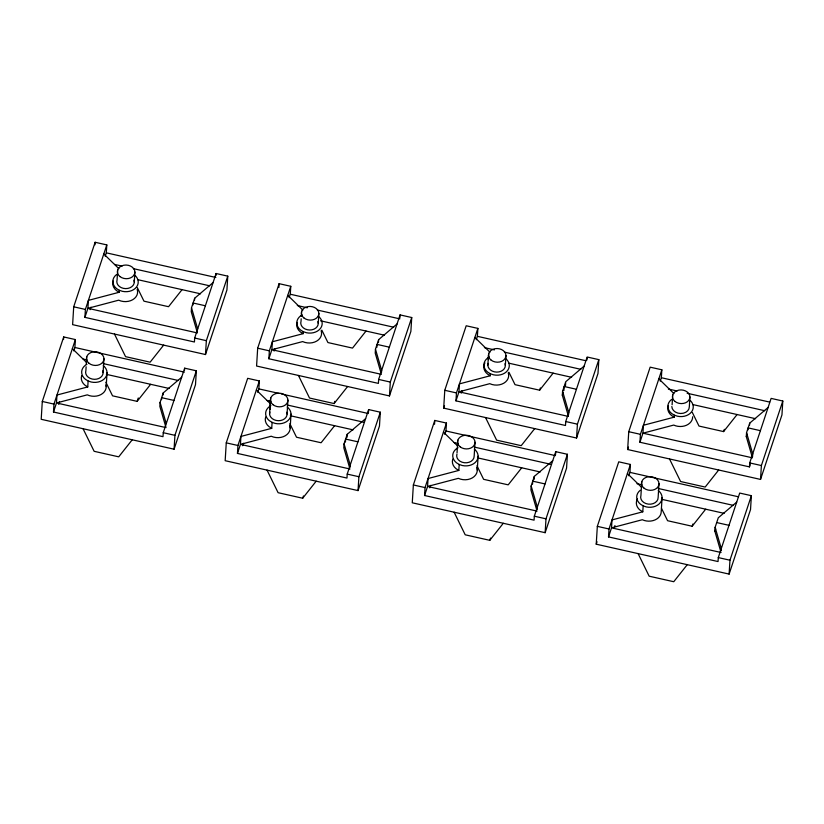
<?xml version="1.0" encoding="UTF-8"?>
<svg xmlns="http://www.w3.org/2000/svg" width="824" height="824" viewBox="0 0 824 824"><rect width="100%" height="100%" fill="white"/><g stroke="black" fill="none" stroke-linecap="round" stroke-linejoin="round"><path stroke-width="1.24" d="M42.292 401.473L41.2 419.303L174.08 449.204L195.494 384.674L196.349 370.8L184.669 368.173L163.245 432.703L163.008 436.668L53.488 412.021L53.972 404.1L75.386 339.57L63.706 336.944L42.292 401.473L53.972 404.1M63.551 339.488L63.706 336.944M73.707 306.806L72.615 324.646L205.495 354.536L226.919 290.007L227.764 276.143L216.084 273.506L194.67 338.036L194.423 342.001L84.903 317.364L85.387 309.433L106.801 244.903L95.131 242.277L73.707 306.806L85.387 309.433M73.779 350.89L74.902 347.491L75.386 339.57M86.118 366.793L85.892 370.573A8.755 6.829 3.5 0 0 94.441 379.318A8.755 6.829 3.5 0 0 102.784 370.852M86.273 364.27L86.736 356.71M94.976 244.821L95.131 242.277M53.488 412.021L56.485 402.967L56.969 395.036L87.756 386.919L88.127 380.976L85.469 379.359A12.7 9.909 3.5 0 1 86.973 364.239M105.194 256.223L106.317 252.834L106.801 244.903M103.103 372.623L103.948 358.749M106.203 386.559L107.048 372.685M117.667 269.973L117.07 279.882A8.755 6.829 3.5 0 0 125.619 288.616A8.755 6.829 3.5 0 0 133.962 280.15M84.903 317.364L87.91 308.31L88.395 300.379L119.181 292.262L119.295 290.285L116.648 288.658A12.7 9.909 3.5 0 1 116.472 274.619M134.281 281.921L134.889 272.013M181.661 377.227L163.245 392.904L160.083 402.442L159.846 406.397L166.015 427.615M161.545 399.65L161.669 397.673L173.957 400.433M163.131 394.892L163.245 392.904M174.08 449.204L174.925 435.329L196.349 370.8M184.545 370.151L184.669 368.173M213.076 282.57L194.67 298.247L191.498 307.774L191.261 311.74L197.43 332.947M192.96 304.993L193.084 303.005L205.372 305.776M194.546 300.224L194.67 298.247M205.495 354.536L206.35 340.673L227.764 276.143M215.96 275.494L216.084 273.506M226.26 442.859L225.168 460.698L358.049 490.599L379.462 426.07L380.307 412.196L368.637 409.569L347.213 474.099L346.976 478.064L237.456 453.416L237.94 445.485L259.354 380.956L247.674 378.329L226.26 442.859L237.94 445.485M257.675 348.202L256.583 366.031L389.464 395.932L410.877 331.403L411.732 317.528L400.052 314.902L378.638 379.431L378.391 383.397L268.871 358.759L269.355 350.828L290.769 286.299L279.099 283.672L257.675 348.202L269.355 350.828M257.737 392.286L258.87 388.887L259.354 380.956M269.582 413.73L270.427 399.867M270.014 409.446L270.705 398.095M278.862 287.494L279.099 283.672M237.456 453.416L240.453 444.363L240.938 436.432L271.724 428.315L272.095 422.372L269.438 420.745A12.7 9.909 3.5 0 1 270.942 405.635M289.162 297.618L290.285 294.23L290.769 286.299M287.071 414.019L287.916 400.145M290.172 427.955L291.016 414.081M301.182 318.795L301.028 321.267A8.755 6.829 3.5 0 0 309.587 330.012A8.755 6.829 3.5 0 0 317.93 321.545M301.337 316.313L301.636 311.359M268.871 358.759L271.879 349.695L272.363 341.775L303.15 333.658L303.263 331.67L300.616 330.053A12.7 9.909 3.5 0 1 302.12 314.933M318.249 323.317L318.857 313.408M365.629 418.623L347.213 434.299L344.051 443.827L343.814 447.793L349.633 467.826M345.452 442.035L345.637 439.068L357.925 441.829M347.038 437.276L347.213 434.299M350.097 467.023L350.221 465.045L344.051 443.827M358.049 490.599L358.893 476.725L380.307 412.196M368.452 412.536L368.637 409.569M397.044 323.956L378.638 339.642L375.466 349.17L375.229 353.136L381.059 373.169M376.867 347.378L376.99 345.39M378.453 342.609L378.638 339.642M381.522 372.366L381.646 370.378L375.466 349.17M389.464 395.932L390.308 382.058L411.732 317.528M399.867 317.879L400.052 314.902M413.36 484.965L412.268 502.794L545.148 532.695L566.562 468.166L567.417 454.292L555.736 451.665L534.323 516.195L534.076 520.16L424.556 495.512L425.04 487.592L446.454 423.062L434.773 420.436L413.36 484.965L425.04 487.592M434.547 424.257L434.773 420.436M477.879 328.395L456.455 392.924L455.971 400.855L565.491 425.493L565.738 421.538L587.151 357.008L598.832 359.635L597.987 373.499L576.563 438.028L443.693 408.137L444.775 390.298L466.199 325.768L477.879 328.395L477.384 336.326L476.262 339.715M444.847 434.382L445.969 430.983L446.454 423.062M457.032 452.809L457.804 440.201M424.556 495.512L427.563 486.459L428.047 478.538L458.824 470.422L459.195 464.468L456.537 462.851A12.7 9.909 3.5 0 1 458.051 447.731M475.015 442.241L474.171 456.115A8.755 6.829 3.5 0 1 464.376 462.738A8.755 6.829 3.5 0 1 456.959 454.065M477.271 470.051L478.116 456.177M487.859 365.135L488.467 355.226M488.364 359.655L488.735 353.465M455.971 400.855L458.978 391.802L459.462 383.871L490.249 375.754L490.373 373.777L487.715 372.149A12.7 9.909 3.5 0 1 489.219 357.029M505.349 365.413L505.957 355.505M552.729 460.719L534.312 476.396L531.15 485.933L530.914 489.899L536.743 509.922M532.551 484.141L532.737 481.164L545.024 483.935M534.137 479.372L534.312 476.396M537.207 509.119L537.32 507.141L531.15 485.933M545.148 532.695L545.993 518.821L567.417 454.292M555.551 454.642L555.736 451.665M568.158 415.265L562.329 395.232L562.576 391.266L565.738 381.739L584.154 366.062M563.915 390.463L564.152 386.507L576.45 389.268M565.491 385.704L565.676 382.727M568.622 414.462L568.745 412.474L562.576 391.266M576.563 438.028L577.418 424.164L598.832 359.635M586.976 359.975L587.09 357.997M630.422 464.458L609.008 528.987L608.524 536.908L718.044 561.556L718.291 557.591L739.705 493.061L751.385 495.688L750.53 509.562L729.116 574.091L596.236 544.19L597.328 526.351L618.742 461.821L630.422 464.458L629.938 472.379L628.815 475.778M661.837 369.791L640.423 434.32L639.939 442.251L749.459 466.889L749.706 462.923L771.12 398.394L782.8 401.02L781.955 414.894L760.531 479.424L627.651 449.533L628.743 431.694L650.167 367.164L661.837 369.791L661.353 377.722L660.23 381.11M641.463 486.634L640.928 495.461A8.755 6.829 3.5 0 0 648.344 504.134A8.755 6.829 3.5 0 0 658.139 497.511L658.984 483.637M641.618 484.11L641.772 481.587M608.524 536.908L611.521 527.854L612.016 519.923L642.792 511.807L643.163 505.864L640.505 504.237A12.7 9.909 3.5 0 1 640.33 490.208M662.084 497.572L661.239 511.447A12.7 9.909 3.5 0 1 642.308 519.728L611.521 527.854L721.051 552.502M672.106 404.769L672.703 394.861M639.939 442.251L642.947 433.187L643.431 425.266L674.217 417.15L674.341 415.162L671.684 413.545A12.7 9.909 3.5 0 1 671.509 399.506M689.925 396.9L689.317 406.809A8.755 6.829 3.5 0 1 680.655 413.504A8.755 6.829 3.5 0 1 671.828 406.531M720.701 551.318L714.882 531.284L715.119 527.329L718.281 517.791L736.697 502.115M721.175 550.514L721.288 548.537L715.119 527.329M729.116 574.091L729.961 560.217L751.385 495.688M752.127 456.661L746.297 436.627L746.544 432.662L749.706 423.134L768.112 407.458M747.996 429.881L748.12 427.893L760.418 430.664M749.582 425.112L749.706 423.134M752.528 456.846L752.714 453.87L746.544 432.662M760.531 479.424L761.386 465.55L782.8 401.02M58.72 404.327L59.534 401.885M90.135 309.659L90.949 307.218M105.894 382.284L112.548 395.829L137.134 401.36L138.257 397.971M242.689 445.722L243.502 443.281M274.104 351.055L274.917 348.614M267.028 470.113L278.1 492.701L302.686 498.232L303.438 495.966M298.442 375.456L309.525 398.033L334.101 403.564L334.853 401.309M443.693 408.137L444.497 405.696M429.788 487.818L430.602 485.377M461.213 393.151L462.017 390.71M454.127 512.219L465.2 534.797L489.786 540.328L490.538 538.062M508.944 372.242L515.031 384.664L539.617 390.195L540.369 387.929M562.329 395.232L563.122 392.852M596.236 544.19L597.05 541.759M627.651 449.533L628.465 447.092M614.168 527.988L614.972 525.547M661.487 508.295L667.584 520.716L692.17 526.248L692.922 523.982M692.356 412.505L698.999 426.06L723.585 431.591L724.337 429.325M714.882 531.284L715.665 528.905M746.297 436.627L747.09 434.248M749.459 466.889L750.211 464.623M182.053 289.646L168.549 306.703L143.963 301.172L137.32 287.617M163.646 345.122L150.133 362.179L125.557 356.648L114.474 334.06M137.134 401.36L150.638 384.314M132.221 439.789L118.718 456.836L94.132 451.305L83.059 428.717M366.021 331.042L352.517 348.099L327.931 342.557L321.844 330.146M334.101 403.564L347.615 386.518M334.606 425.709L321.103 442.756L296.516 437.225L289.863 423.67M302.686 498.232L316.189 481.175M539.617 390.195L553.12 373.138M534.714 428.614L521.211 445.671L496.625 440.14L485.542 417.552M521.705 467.805L508.202 484.852L483.616 479.321L476.972 465.776M489.786 540.328L503.289 523.281M723.585 431.591L737.089 414.534M718.683 470.01L705.179 487.056L680.593 481.525L669.51 458.947M692.17 526.248L705.674 509.201M687.257 564.677L673.754 581.723L649.168 576.192L638.095 553.604M106.317 252.834L215.847 277.472M290.285 294.23L399.815 318.867M477.384 336.326L585.668 360.685M661.353 377.722L769.637 402.081M114.577 264.422L122.096 266.111M133.354 268.645L209.718 285.825M297.299 305.529L307.311 307.785M317.322 310.04L393.687 327.221M484.399 347.635L494.41 349.881M504.432 352.136L580.786 369.317M668.367 389.031L677.132 390.998M687.144 393.254L764.754 410.713M137.804 279.686L200.531 293.808M320.536 320.804L384.499 335.203M508.872 363.188L571.599 377.299M692.84 404.574L755.567 418.695M377.052 344.401L389.34 347.172M196.184 332.669L87.91 308.31L118.687 300.183A12.7 9.909 3.5 0 0 132.757 299.689A12.7 9.909 3.5 0 0 137.155 289.317M381.399 374.343L271.879 349.695L302.655 341.579A12.7 9.909 3.5 0 0 316.725 341.084A12.7 9.909 3.5 0 0 321.123 330.712M568.498 416.439L458.978 391.802L489.765 383.675A12.7 9.909 3.5 0 0 503.825 383.181A12.7 9.909 3.5 0 0 508.223 372.819M752.466 457.835L642.947 433.187L673.723 425.071A12.7 9.909 3.5 0 0 692.654 416.779M444.775 390.298L456.455 392.924M628.743 431.694L640.423 434.32M194.67 338.036L206.35 340.673M378.638 379.431L390.308 382.058M565.738 421.538L577.418 424.164M749.706 462.923L761.386 465.55M74.902 347.491L184.422 372.139M258.87 388.887L278.78 393.367M281.272 393.923L368.39 413.535M445.969 430.983L555.489 455.631M629.938 472.379L738.222 496.748M83.162 359.079L86.922 359.933M103.196 363.59L178.303 380.492M267.131 400.474L270.89 401.319M287.164 404.986L363.518 422.166M454.23 442.581L457.989 443.425M474.264 447.082L550.617 464.262M636.952 483.688L641.958 484.811M658.232 488.478L733.339 505.38M106.389 374.353L169.116 388.464M290.347 415.749L353.084 429.86M477.457 457.845L540.184 471.956M661.425 499.241L724.152 513.352M716.705 522.56L728.993 525.321M164.769 427.326L56.485 402.967L87.272 394.851A12.7 9.909 3.5 0 0 100.889 394.603A12.7 9.909 3.5 0 0 105.987 384.829M349.984 469L240.453 444.363L271.24 436.236A12.7 9.909 3.5 0 0 285.3 435.742A12.7 9.909 3.5 0 0 289.708 425.38M537.083 511.107L427.563 486.459L458.34 478.342A12.7 9.909 3.5 0 0 472.409 477.848A12.7 9.909 3.5 0 0 476.808 467.476M597.328 526.351L609.008 528.987M163.245 432.703L174.925 435.329M347.213 474.099L358.893 476.725M534.323 516.195L545.993 518.821M718.291 557.591L729.961 560.217M674.341 415.162L677.41 416.202A12.7 9.909 3.5 0 0 691.624 411.804A12.7 9.909 3.5 0 0 689.461 399.794M490.373 373.777L493.442 374.807A12.7 9.909 3.5 0 0 507.656 370.419A12.7 9.909 3.5 0 0 505.493 358.409M303.263 331.67L306.343 332.711A12.7 9.909 3.5 0 0 320.557 328.312A12.7 9.909 3.5 0 0 318.383 316.303M119.295 290.285L122.374 291.315A12.7 9.909 3.5 0 0 136.588 286.927A12.7 9.909 3.5 0 0 134.415 274.907M643.163 505.864L646.232 506.904A12.7 9.909 3.5 0 0 660.446 502.506A12.7 9.909 3.5 0 0 658.283 490.496M459.195 464.468L462.264 465.509A12.7 9.909 3.5 0 0 476.478 461.11A12.7 9.909 3.5 0 0 474.315 449.101M272.095 422.372L275.164 423.412A12.7 9.909 3.5 0 0 289.378 419.014A12.7 9.909 3.5 0 0 287.216 407.005M88.127 380.976L91.196 382.017A12.7 9.909 3.5 0 0 105.41 377.619A12.7 9.909 3.5 0 0 103.247 365.609M674.217 417.15L671.56 415.523A12.7 9.909 3.5 0 1 668.161 405.882M490.249 375.754L487.592 374.127A12.7 9.909 3.5 0 1 483.966 365.331M642.792 511.807L640.145 510.19A12.7 9.909 3.5 0 1 636.509 501.383M303.15 333.658L300.492 332.031A12.7 9.909 3.5 0 1 297.093 322.39M458.824 470.422L456.177 468.794A12.7 9.909 3.5 0 1 452.767 459.153M119.181 292.262L116.524 290.635A12.7 9.909 3.5 0 1 113.125 280.994M271.724 428.315L269.077 426.698A12.7 9.909 3.5 0 1 265.668 417.057M87.756 386.919L85.109 385.302A12.7 9.909 3.5 0 1 81.7 375.662M658.84 378.844L673.95 393.604M627.414 473.512L641.649 487.406M474.871 337.449L489.981 352.219M443.446 432.116L457.681 446.011M287.772 295.353L302.882 310.112M256.346 390.02L270.571 403.914M103.803 253.957L118.913 268.727M72.378 348.624L86.602 362.519M191.498 307.774L197.678 328.982M160.083 402.442L166.252 423.649M286.752 412.247A8.755 6.829 3.5 0 1 278.409 420.714A8.755 6.829 3.5 0 1 269.86 411.969M505.03 363.642A8.755 6.829 3.5 0 1 496.687 372.108A8.755 6.829 3.5 0 1 488.138 363.374M484.193 364.496A12.7 9.909 3.5 0 1 484.924 362.879M636.736 500.549A12.7 9.909 3.5 0 1 637.477 498.932M120.016 276.607A8.755 6.829 3.5 0 0 134.611 273.784A8.755 6.829 3.5 0 0 123.796 265.235A8.755 6.829 3.5 0 0 120.016 276.607M89.085 363.343A8.755 6.829 3.5 0 0 103.68 360.521A8.755 6.829 3.5 0 0 92.855 351.972A8.755 6.829 3.5 0 0 89.085 363.343M303.984 318.002A8.755 6.829 3.5 0 0 318.579 315.17A8.755 6.829 3.5 0 0 307.764 306.631A8.755 6.829 3.5 0 0 303.984 318.002M273.053 404.738A8.755 6.829 3.5 0 0 287.648 401.906A8.755 6.829 3.5 0 0 276.823 393.367A8.755 6.829 3.5 0 0 273.053 404.738M491.083 360.098A8.755 6.829 3.5 0 0 505.678 357.276A8.755 6.829 3.5 0 0 494.863 348.727A8.755 6.829 3.5 0 0 491.083 360.098M675.052 401.494A8.755 6.829 3.5 0 0 689.647 398.672A8.755 6.829 3.5 0 0 678.832 390.123A8.755 6.829 3.5 0 0 675.052 401.494M644.121 488.23A8.755 6.829 3.5 0 0 658.716 485.398A8.755 6.829 3.5 0 0 647.901 476.859A8.755 6.829 3.5 0 0 644.121 488.23M460.153 446.835A8.755 6.829 3.5 0 0 474.748 444.012A8.755 6.829 3.5 0 0 463.933 435.463A8.755 6.829 3.5 0 0 460.153 446.835"/></g></svg>
